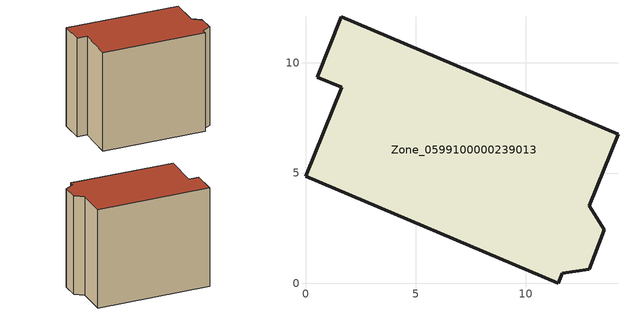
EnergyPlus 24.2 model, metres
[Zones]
Zone_0599100000239013
 floor ground (C_G): 11.64,0.46 11.46,0 0,4.86 1.64,8.88 0.54,9.34 1.63,12.09 14.17,6.77 12.86,3.51 13.54,2.42 12.86,0.64 z0
 wall outside (C_F): 0.54,9.34 1.64,8.88 0,4.86 11.46,0 11.64,0.46 12.86,0.64 13.54,2.42 12.86,3.51 14.17,6.77 1.63,12.09 0.54,9.34 z0:12.37
 roof outside (C_R): 12.86,3.51 14.17,6.77 1.63,12.09 0.54,9.34 1.64,8.88 0,4.86 11.46,0 11.64,0.46 12.86,0.64 13.54,2.42 z12.37
[BUILDING]
Pand.0599100000239013: North Axis=0; Terrain=City; Loads Convergence Tolerance Value=0.04; Temperature Convergence Tolerance Value=0.4; Solar Distribution=FullExterior; Maximum Number of Warmup Days=25; Minimum Number of Warmup Days=1
[Site:Location]
Rotterdam.The.Hague.AP_ZH_NLD Design_Conditions: Latitude=51.96; Longitude=4.45; Time Zone=1; Elevation=-4.5
[SITE:GROUNDTEMPERATURE:BUILDINGSURFACE]
18, 18, 18, 18, 18, 18, 18, 18, 18, 18, 18, 18
[MATERIAL] Thermal Absorptance=0.9; Solar Absorptance=0.7; Visible Absorptance=0.7
Name | Roughness | Thickness | Conductivity | Density | Specific Heat
G.TI.1946 | MediumSmooth | 0.15 | 1 | 540 | 1210
F.TI.1946 | Rough | 0.3 | 0.857143 | 1920 | 840
R.TI.1946 | MediumRough | 0.2 | 0.1 | 1500 | 1000
[CONSTRUCTION]
C_G: G.TI.1946
C_F: F.TI.1946
C_R: R.TI.1946
[ZONE]
Zone_0599100000239013: Type=1; Multiplier=1; Ceiling Height=Autocalculate; Volume=Autocalculate; Floor Area=autocalculate; Part of Total Floor Area=Yes
[ZONEINFILTRATION:DESIGNFLOWRATE]
Infil_Zone_0599100000239013: Zone or ZoneList or Space or SpaceList=Zone_0599100000239013; Schedule=AlwaysOn; Design Flow Rate Calculation Method=Flow/Area; Flow Rate per Floor Area=0.003; Constant Term Coefficient=1; Temperature Term Coefficient=0; Velocity Term Coefficient=0; Velocity Squared Term Coefficient=0
[HVACTEMPLATE:ZONE:IDEALLOADSAIRSYSTEM]
Zone_0599100000239013: Maximum Heating Supply Air Temperature=50; Minimum Cooling Supply Air Temperature=13; Maximum Heating Supply Air Humidity Ratio=0.0156; Minimum Cooling Supply Air Humidity Ratio=0.0077; Heating Limit=NoLimit; Cooling Limit=NoLimit; Dehumidification Control Type=ConstantSensibleHeatRatio; Cooling Sensible Heat Ratio=0.7; Dehumidification Setpoint=60; Humidification Control Type=None; Humidification Setpoint=30; Outdoor Air Method=None; Outdoor Air Flow Rate per Person=0.00944; Outdoor Air Flow Rate per Zone Floor Area=0; Outdoor Air Flow Rate per Zone=0; Demand Controlled Ventilation Type=None; Outdoor Air Economizer Type=NoEconomizer; Heat Recovery Type=None; Sensible Heat Recovery Effectiveness=0.7; Latent Heat Recovery Effectiveness=0.65
[ZONECONTROL:THERMOSTAT]
ThermostatControl_Zone_0599100000239013: Zone or ZoneList=Zone_0599100000239013; Control Type Schedule=DualSetpointControlType; Control 1=Thermostat_Zone_0599100000239013; Temperature Difference Between Cutout And Setpoint=0
[THERMOSTATSETPOINT:DUALSETPOINT]
Thermostat_Zone_0599100000239013: Heating Setpoint Temperature Schedule=HeatingSetpoint_Zone_0599100000239013; Cooling Setpoint Temperature Schedule=CoolingSetpoint_Zone_0599100000239013
[SCHEDULE:COMPACT]
HeatingSetpoint_Zone_0599100000239013: Through: 12/31, For: AllDays, Until: 24:00, 21
CoolingSetpoint_Zone_0599100000239013: Through: 12/31, For: AllDays, Until: 24:00, 24
DualSetpointControlType: Through: 12/31, For: AllDays, Until: 24:00, 4
AlwaysOn: Through: 12/31, For: AllDays, Until: 24:00, 1
